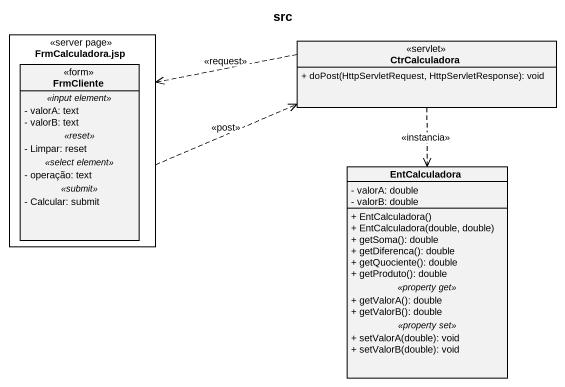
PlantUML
@startuml
title src
hide circle
hide empty members
skinparam classAttributeIconSize 0
rectangle "FrmCalculadora.jsp" as FrmCalculadora_jsp <<server page>> {
  class FrmCliente <<form>> {
    .. <<input element>> ..
    - valorA: text
    - valorB: text
    .. <<reset>> ..
    - Limpar: reset
    .. <<select element>> ..
    - operação: text
    .. <<submit>> ..
    - Calcular: submit
  }
}
class CtrCalculadora <<servlet>> {
  + doPost(HttpServletRequest, HttpServletResponse): void
}
class EntCalculadora {
  - valorA: double
  - valorB: double
  --
  + EntCalculadora()
  + EntCalculadora(double, double)
  + getSoma(): double
  + getDiferenca(): double
  + getQuociente(): double
  + getProduto(): double
  .. <<property get>> ..
  + getValorA(): double
  + getValorB(): double
  .. <<property set>> ..
  + setValorA(double): void
  + setValorB(double): void
}
FrmCalculadora_jsp .right.> CtrCalculadora : <<post>>
CtrCalculadora .left.> FrmCalculadora_jsp : <<request>>
CtrCalculadora ..> EntCalculadora : <<instancia>>
@enduml
